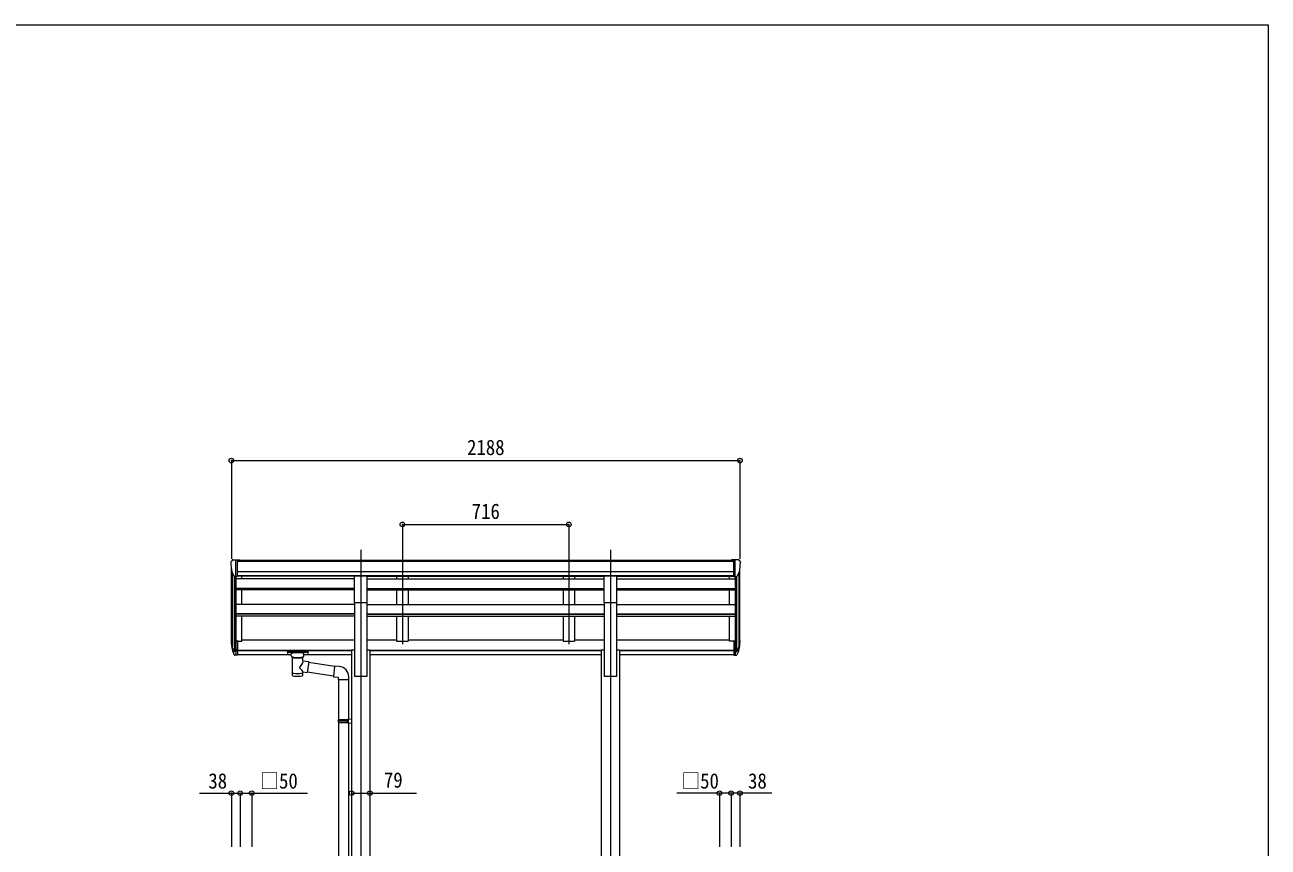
# Model space of a CAD drawing. Units: millimetres at full size, sheet at 1:20; some dimension numbers follow another scale. Extents: x -5590 to 5652, y -3902 to 3858.
# Drawn here: x 21 to 5370, y 322 to 3858 of the extents above; entities that cross this region are included whole.
import ezdxf
from ezdxf.enums import TextEntityAlignment as Align

# ---------------------------------------------------------------- set-up
doc = ezdxf.new("R2010")
doc.units = ezdxf.units.MM
doc.header["$LTSCALE"] = 20
doc.header["$PDMODE"] = 32
doc.header["$PDSIZE"] = 20
for name, color, linetype, lineweight in [('0-1_本体', 7, 'Continuous', 9), ('0-A_寸法', 6, 'Continuous', 9), ('1-0_FRAME', 7, 'Continuous', 9), ('1-A', 6, 'Continuous', 9), ('F-0_240', 7, 'Continuous', 9)]:
    doc.layers.add(name, color=color, linetype=linetype, lineweight=lineweight)
doc.styles.add('ＭＳ ゴシック', font='')
doc.styles.get('ＭＳ ゴシック').set_extended_font_data('MS Gothic')

msp = doc.modelspace()

# ---------------------------------------------------------------- linework, layer by layer
at = {"layer": '0-1_本体'}
for p, q in [((914.03, 1557.72), (909.97, 1551.92)), ((917.12, 1558.29), (914.79, 1558.15)), ((917.12, 1558.29), (935.62, 1558.29)), ((929.12, 1485.31), (929.12, 1558.29)), ((935.62, 1558.29), (945.62, 1558.2)), ((935.62, 1486.31), (935.62, 1558.29)), ((945.62, 1556.69), (945.62, 1558.2)), ((3070.62, 1558.29), (3060.62, 1558.2)), ((3060.62, 1556.69), (3060.62, 1558.2)), ((3070.62, 1486.31), (3070.62, 1558.29)), ((3089.12, 1558.29), (3070.62, 1558.29)), ((3077.12, 1485.31), (3077.12, 1558.29)), ((3089.12, 1558.29), (3091.45, 1558.15)), ((3092.21, 1557.72), (3096.28, 1551.92)), ((907.12, 1548.92), (907.12, 1548.29)), ((921.5, 1487.12), (912.22, 1503.18)), ((3084.75, 1487.12), (3094.02, 1503.18)), ((3099.12, 1548.92), (3099.12, 1548.29)), ((929.12, 1485.31), (923.91, 1485.62)), ((935.62, 1486.31), (929.12, 1486.31)), ((1438.52, 1488.44), (1493.52, 1488.44)), ((1438.52, 1374.28), (1438.52, 1488.44)), ((1493.52, 1374.28), (1493.52, 1488.44)), ((2512.52, 1488.44), (2567.52, 1488.44)), ((2512.52, 1374.28), (2512.52, 1488.44)), ((2567.52, 1374.28), (2567.52, 1488.44)), ((3070.62, 1486.31), (3077.12, 1486.31)), ((3077.12, 1485.31), (3082.33, 1485.62)), ((1438.52, 1374.28), (1493.52, 1374.28)), ((2512.52, 1374.28), (2567.52, 1374.28)), ((911.51, 1183.3), (921.68, 1164.13)), ((922.69, 1165.38), (912.94, 1183.79)), ((929.12, 1209.34), (929.12, 1147.46)), ((935.62, 1209.34), (929.12, 1209.34)), ((935.62, 1209.34), (935.62, 1148.28)), ((3070.62, 1209.34), (3070.62, 1148.28)), ((3070.62, 1209.34), (3077.12, 1209.34)), ((3077.12, 1209.34), (3077.12, 1147.46)), ((3083.56, 1165.38), (3093.31, 1183.79)), ((3094.73, 1183.3), (3084.57, 1164.13)), ((914.1, 1166.44), (921.68, 1148.96)), ((929.12, 1164.63), (923.99, 1164.63)), ((929.12, 1162.63), (924.28, 1162.63)), ((929.12, 1147.46), (924.28, 1147.46)), ((935.62, 1171.03), (929.12, 1171.03)), ((935.62, 1165.63), (929.12, 1165.63)), ((935.62, 1148.28), (929.12, 1148.28)), ((1150.62, 1162.56), (1150.62, 1151.8)), ((1150.62, 1162.37), (1150.62, 1160.83)), ((1152.62, 1163.23), (1235.62, 1163.23)), ((1152.62, 1161.05), (1235.62, 1161.05)), ((1152.62, 1151.14), (1167.12, 1151.14)), ((1167.12, 1144.33), (1167.12, 1154.61)), ((1171.22, 1139.83), (1171.21, 1059.54)), ((1217.02, 1122.26), (1217.02, 1139.84)), ((1221.12, 1144.33), (1221.12, 1154.61)), ((1221.12, 1151.14), (1235.62, 1151.14)), ((1237.62, 1162.56), (1237.62, 1151.8)), ((3070.62, 1171.03), (3077.12, 1171.03)), ((3070.62, 1165.63), (3077.12, 1165.63)), ((3070.62, 1148.28), (3077.12, 1148.28)), ((3077.12, 1164.63), (3082.26, 1164.63)), ((3077.12, 1162.63), (3081.97, 1162.63)), ((3077.12, 1147.46), (3081.97, 1147.46)), ((3092.14, 1166.44), (3084.57, 1148.96)), ((1242.24, 1118.35), (1217.02, 1122.26)), ((1217.04, 1059.54), (1217.02, 1076.17)), ((1217.02, 1075.92), (1235.22, 1073.09)), ((1242.24, 1118.35), (1235.22, 1073.09)), ((1348.81, 1057.25), (1235.49, 1074.83)), ((1352.48, 1099.19), (1241.93, 1116.34)), ((1373.44, 1098.82), (1352.6, 1100.64)), ((1368.52, 1043.07), (1414.52, 1043.07)), ((1370.52, 1043.07), (1370.52, 870.53)), ((1412.52, 1043.07), (1412.52, 873.09)), ((1414.52, 1043.07), (1414.52, 1053.99)), ((1368.52, 868.53), (1369.52, 870.53)), ((1368.52, 868.53), (1412.52, 868.53)), ((1368.52, 868.53), (1368.52, 860.53)), ((1368.52, 860.53), (1412.52, 860.53)), ((1368.52, 860.53), (1369.52, 858.53)), ((1369.52, 870.53), (1412.52, 870.53)), ((1369.52, 858.53), (1412.52, 858.53)), ((1370.52, 858.53), (1370.52, 121.34)), ((1408.04, 868.53), (1407.61, 870.53)), ((1410.52, 873.03), (1426.52, 873.5)), ((1410.52, 871.03), (1410.52, 873.03)), ((1410.52, 871.03), (1412.52, 871.03)), ((1410.52, 856.03), (1410.52, 858.03)), ((1410.52, 856.03), (1426.52, 855.56)), ((1412.52, 855.97), (1412.52, 123.9)), ((1426.52, 873.5), (1426.52, 855.56))]:
    msp.add_line(p, q, dxfattribs=at)
at = {"layer": '0-1_本体', "color": 4}
for p, q in [((935.62, 1556.69), (3070.62, 1556.69)), ((935.62, 1551.34), (3070.62, 1551.34)), ((909.12, 1207.17), (909.12, 1519.94)), ((913.41, 1501.14), (913.41, 1182.9)), ((935.62, 1507.81), (3070.62, 1507.81)), ((3092.84, 1501.14), (3092.84, 1182.9)), ((3097.12, 1207.17), (3097.12, 1519.94)), ((923.12, 1485.78), (923.12, 1164.9)), ((929.12, 1485.31), (929.12, 1209.34)), ((1438.62, 1476.51), (929.12, 1476.51)), ((935.62, 1490.14), (3070.62, 1490.14)), ((1438.62, 1487.77), (935.62, 1487.77)), ((954.12, 1476.51), (954.12, 1487.77)), ((1493.62, 1487.77), (2512.62, 1487.77)), ((1493.62, 1476.51), (2512.62, 1476.51)), ((1620.12, 1487.7), (1620.12, 1476.51)), ((1670.12, 1487.7), (1670.12, 1476.51)), ((2336.12, 1487.7), (2336.12, 1476.51)), ((2386.12, 1487.7), (2386.12, 1476.51)), ((2567.62, 1487.77), (3070.62, 1487.77)), ((2567.62, 1476.51), (3077.12, 1476.51)), ((3052.12, 1476.51), (3052.12, 1487.77)), ((3077.12, 1485.31), (3077.12, 1209.34)), ((3083.12, 1485.78), (3083.12, 1164.9)), ((1438.62, 1434.58), (929.12, 1434.58)), ((1438.62, 1433.09), (929.12, 1433.09)), ((1438.62, 1428.89), (929.12, 1428.89)), ((954.12, 1365.15), (954.12, 1428.89)), ((1493.62, 1434.58), (2512.62, 1434.58)), ((1493.62, 1433.09), (2512.62, 1433.09)), ((1493.62, 1428.89), (2512.62, 1428.89)), ((1620.12, 1428.89), (1620.12, 1365.15)), ((1670.12, 1428.89), (1670.12, 1365.15)), ((2336.12, 1428.89), (2336.12, 1365.15)), ((2386.12, 1428.89), (2386.12, 1365.15)), ((2567.62, 1434.58), (3077.12, 1434.58)), ((2567.62, 1433.09), (3077.12, 1433.09)), ((2567.62, 1428.89), (3077.12, 1428.89)), ((3052.12, 1365.15), (3052.12, 1428.89)), ((1438.61, 1365.15), (929.12, 1365.15)), ((1438.52, 1374.71), (1438.52, 1057.92)), ((1493.52, 1057.92), (1493.52, 1374.71)), ((1493.63, 1365.15), (2512.63, 1365.15)), ((2512.52, 1374.71), (2512.52, 1057.92)), ((2567.52, 1057.92), (2567.52, 1374.71)), ((2567.63, 1365.15), (3077.12, 1365.15)), ((1438.62, 1325.71), (929.12, 1325.71)), ((1438.62, 1324.23), (929.12, 1324.23)), ((1438.62, 1314.98), (929.12, 1314.98)), ((954.12, 1208.51), (954.12, 1314.98)), ((1493.62, 1325.71), (2512.62, 1325.71)), ((1493.62, 1324.23), (2512.62, 1324.23)), ((1493.62, 1314.98), (2512.62, 1314.98)), ((1620.12, 1314.98), (1620.12, 1208.49)), ((1670.12, 1314.98), (1670.12, 1208.49)), ((2336.12, 1314.98), (2336.12, 1208.49)), ((2386.12, 1314.98), (2386.12, 1208.49)), ((2567.62, 1325.71), (3077.12, 1325.71)), ((2567.62, 1324.23), (3077.12, 1324.23)), ((2567.62, 1314.98), (3077.12, 1314.98)), ((3052.12, 1208.51), (3052.12, 1314.98)), ((935.62, 1208.51), (954.12, 1208.51)), ((954.12, 1213.31), (1438.62, 1213.31)), ((1493.62, 1213.31), (1620.12, 1213.31)), ((1620.12, 1208.49), (1670.12, 1208.49)), ((1670.12, 1213.31), (2336.12, 1213.31)), ((2336.12, 1208.49), (2386.12, 1208.49)), ((2386.12, 1213.31), (2512.62, 1213.31)), ((2567.62, 1213.31), (3052.13, 1213.31)), ((3070.62, 1208.51), (3052.12, 1208.51)), ((935.62, 1169.22), (1426.52, 1169.22)), ((935.62, 1167.82), (1426.52, 1167.82)), ((935.62, 1150.45), (1167.12, 1150.45)), ((1221.12, 1150.45), (1426.52, 1150.45)), ((1426.52, 1170.49), (1438.52, 1170.49)), ((1426.52, 1170.49), (1426.52, -1291.97)), ((1493.52, 1170.49), (1505.52, 1170.49)), ((1505.52, 1170.49), (1505.52, -1291.97)), ((1505.52, 1169.22), (2500.52, 1169.22)), ((1505.52, 1167.82), (2500.52, 1167.82)), ((1505.52, 1150.45), (2500.52, 1150.45)), ((2500.52, 1170.49), (2500.52, -516.97)), ((2500.52, 1170.49), (2512.52, 1170.49)), ((2567.52, 1170.49), (2579.52, 1170.49)), ((2579.52, 1170.49), (2579.52, -516.97)), ((2579.52, 1169.22), (3070.62, 1169.22)), ((2579.52, 1167.82), (3070.62, 1167.82)), ((2579.52, 1150.45), (3070.62, 1150.45)), ((1438.52, 1057.92), (1493.52, 1057.92)), ((2512.52, 1057.92), (2567.52, 1057.92))]:
    msp.add_line(p, q, dxfattribs=at)
at = {"layer": '0-1_本体', "color": 2}
for p, q in [((1466.02, 1600.2), (1466.02, -1363.26)), ((1645.12, 1601.61), (1645.12, 1194.82)), ((2361.12, 1601.61), (2361.12, 1194.82)), ((2540.02, 1600.2), (2540.02, -1363.26))]:
    msp.add_line(p, q, dxfattribs=at)
at = {"layer": '0-1_本体'}
for points in [[(1150.62, 1162.56), (1150.66, 1162.76), (1150.74, 1162.9), (1150.84, 1162.99), (1150.94, 1163.05), (1151.06, 1163.1), (1151.36, 1163.16), (1151.85, 1163.2), (1152.39, 1163.22), (1152.62, 1163.23)], [(1150.62, 1151.8), (1150.66, 1151.61), (1150.74, 1151.47), (1150.84, 1151.38), (1150.94, 1151.32), (1151.06, 1151.27), (1151.36, 1151.21), (1151.85, 1151.16), (1152.39, 1151.14), (1152.62, 1151.14)], [(1167.16, 1144.39), (1167.14, 1144.03), (1167.38, 1143.07), (1167.9, 1142.19), (1168.71, 1141.35), (1169.82, 1140.55), (1171.22, 1139.83)], [(1217.02, 1139.84), (1217.25, 1139.94), (1218.61, 1140.67), (1219.72, 1141.52), (1220.48, 1142.38), (1220.94, 1143.28), (1221.11, 1144.17)], [(1235.62, 1163.23), (1235.98, 1163.22), (1236.51, 1163.2), (1236.95, 1163.15), (1237.26, 1163.07), (1237.43, 1162.97), (1237.55, 1162.83), (1237.61, 1162.65), (1237.62, 1162.56)], [(1235.62, 1151.14), (1235.98, 1151.14), (1236.51, 1151.17), (1236.95, 1151.22), (1237.26, 1151.3), (1237.43, 1151.4), (1237.55, 1151.53), (1237.61, 1151.71), (1237.62, 1151.8)], [(1352.6, 1100.64), (1348.6, 1054.82), (1368.52, 1053.07), (1368.52, 1043.07)], [(1408.04, 868.53), (1408.04, 860.53), (1407.61, 858.53)], [(1410.52, 858.03), (1412.52, 858.03), (1412.52, 871.03)]]:
    msp.add_lwpolyline(points, dxfattribs=at)
for centre, radius, start, end in [((910.12, 1548.92), 3, 93, 180), ((914.85, 1557.15), 1, 93.5, 145), ((3091.39, 1557.15), 1, 35, 86.5), ((3096.12, 1548.92), 3, 0, 87), ((1109.12, 1548.29), 202, 180, 192.90261), ((2897.12, 1548.29), 202, 347.09739, 0), ((924.1, 1488.62), 3, 210, 266.5), ((3082.15, 1488.62), 3, 273.5, 330), ((997.78, 1205.47), 89.07, 174.49576, 194.41188), ((997.07, 1209.75), 88.05, 177.22392, 197.21071), ((1042.34, 1202.52), 133.22, 183.27987, 195.71302), ((2963.9, 1202.52), 133.22, 344.28698, 356.72013), ((3009.17, 1209.75), 88.05, 342.78929, 2.77608), ((3008.46, 1205.47), 89.07, 345.58812, 5.50424), ((924.28, 1165.63), 3, 210, 270), ((924.28, 1150.46), 3, 210, 270), ((923.99, 1166.13), 1.5, 210, 270), ((3081.97, 1165.63), 3, 270, 330), ((3081.97, 1150.46), 3, 270, 330), ((3082.26, 1166.13), 1.5, 270, 330), ((1369.52, 1053.99), 45, 0, 85)]:
    msp.add_arc(centre, radius, start, end, dxfattribs=at)
for centre, major_axis, ratio, start_param, end_param in [((1152.62, 1160.83), (2, 0), 0.109601, 1.5707963, 3.1415927), ((1194.12, 1154.61), (27, 0), 0.122176, 6.2831853, 9.424778), ((1194.13, 1139.38), (-22.91, 0.42), 0.072511, 0.0008029, 1.5715993), ((1194.13, 1137.75), (-22.91, 0.42), 0.072511, 0.0008029, 1.5715993), ((1194.11, 1139.38), (22.92, 0.42), 0.07247, 4.71158, 6.2823764), ((1194.11, 1137.75), (22.92, 0.42), 0.07247, 4.71158, 6.2823764), ((1205.12, 1144.33), (16, 0), 0.361356, 6.2636979, 6.2831853), ((1235.62, 1160.83), (2, 0), 0.109601, 0, 1.5707963), ((1194.12, 1071.98), (22.91, 0), 0.122865, 3.1415927, 6.2831853), ((1194.12, 1095.72), (-22.81, -26.62), 0.234429, 1.6855472, 3.1268519), ((1196.68, 1098.36), (20.32, -22.25), 0.045535, 0.0389954, 1.3075346), ((1194.12, 1059.54), (22.92, 0), 0.101955, 3.1415499, 6.2833984)]:
    msp.add_ellipse(centre, major_axis=major_axis, ratio=ratio, start_param=start_param, end_param=end_param, dxfattribs=at)
at = {"layer": '0-A_寸法'}
for p, q in [((909.12, 1984.49), (3097.12, 1984.49)), ((1645.12, 1709.87), (2361.12, 1709.87)), ((1426.52, 554.08), (1505.52, 554.08))]:
    msp.add_line(p, q, dxfattribs=at)
at = {"layer": '1-0_FRAME', "color": 6}
for p, q in [((909.12, 554.08), (909.12, 324.01)), ((947.12, 554.08), (947.12, 324.01)), ((997.12, 554.08), (997.12, 324.01)), ((3234.65, 554.08), (2825.96, 554.08)), ((3009.12, 554.08), (3009.12, 324.01)), ((3059.12, 554.08), (3059.12, 324.01)), ((3097.12, 554.08), (3097.12, 324.01))]:
    msp.add_line(p, q, dxfattribs=at)
msp.add_lwpolyline([(771.59, 554.08), (947.12, 554.08), (1236.15, 554.08)], dxfattribs=at)
for p in [(909.12, 554.08), (947.12, 554.08), (997.12, 554.08), (3009.12, 554.08), (3059.12, 554.08), (3097.12, 554.08)]:
    msp.add_point(p, dxfattribs=at)
at = {"layer": '1-A'}
for p, q in [((909.12, 1984.49), (909.12, 1561.87)), ((3097.12, 1984.49), (3097.12, 1561.87)), ((1645.12, 1709.87), (1645.12, 1561.87)), ((2361.12, 1709.87), (2361.12, 1561.87)), ((1505.52, 554.08), (1705.52, 554.08))]:
    msp.add_line(p, q, dxfattribs=at)
for p in [(909.12, 1984.49), (3097.12, 1984.49), (1645.12, 1709.87), (2361.12, 1709.87), (1426.52, 554.08), (1505.52, 554.08)]:
    msp.add_point(p, dxfattribs=at)
at = {"layer": 'F-0_240', "color": 5}
for p, q in [((-5590.3, 3858.23), (5369.7, 3858.23)), ((5369.7, 3858.23), (5369.7, -3901.77))]:
    msp.add_line(p, q, dxfattribs=at)

# ---------------------------------------------------------------- texts
at = {"layer": '1-0_FRAME', "style": 'ＭＳ ゴシック', "width": 0.9}
for s, p in [('□50', (1033.24, 554.08)), ('□50', (2845.01, 554.08)), ('38', (810.19, 554.08)), ('38', (3132.06, 554.08))]:
    msp.add_text(s, height=65.98, dxfattribs=at).set_placement(p, align=Align.BOTTOM_LEFT)
at = {"layer": '1-A', "color": 7, "style": 'ＭＳ ゴシック', "width": 0.9}
for s, p in [('2188', (1923.12, 1988.49)), ('716', (1943.12, 1713.87)), ('79', (1565.52, 558.08))]:
    msp.add_text(s, height=65.98, dxfattribs=at).set_placement(p, align=Align.BOTTOM_LEFT)

doc.saveas('drawing.dxf')
